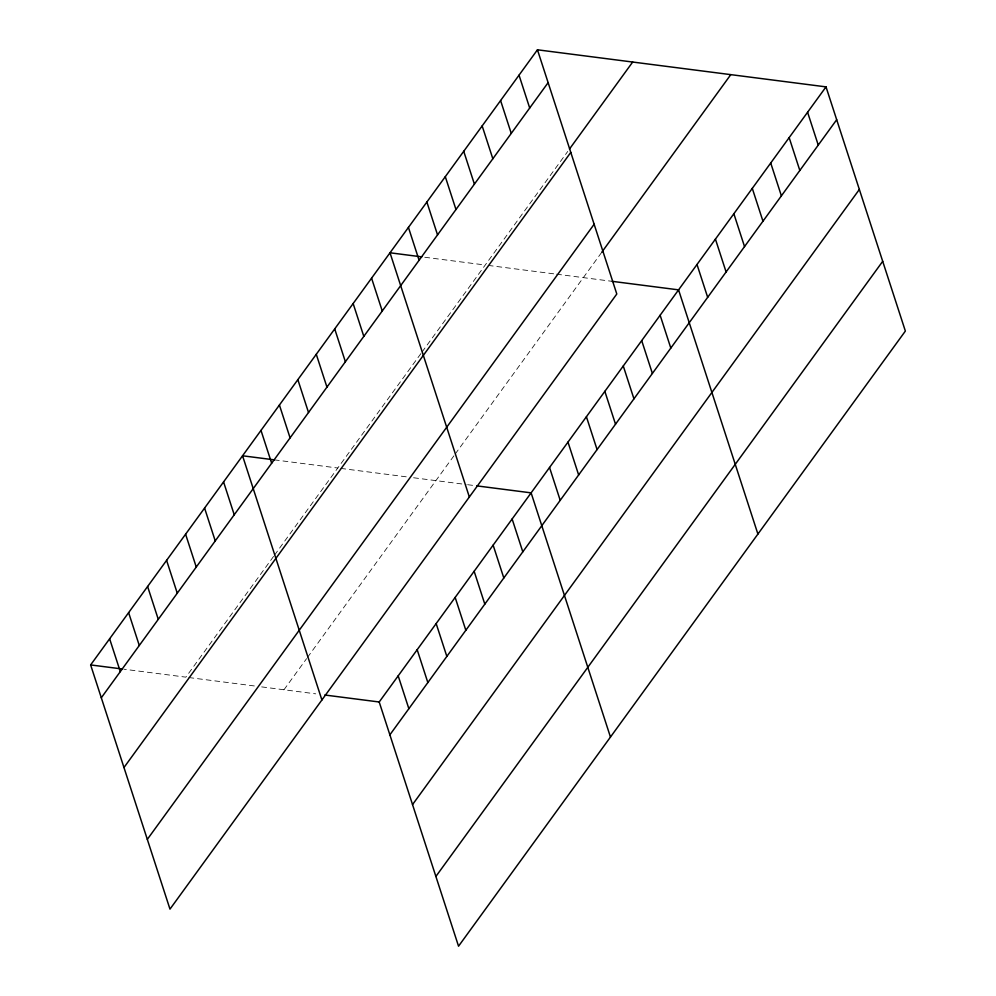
<?xml version="1.0" encoding="UTF-8"?>
<svg xmlns="http://www.w3.org/2000/svg" width="996" height="996" viewBox="0 0 996 996"><rect width="100%" height="100%" fill="white"/><g stroke="black" fill="none" stroke-linecap="round" stroke-linejoin="round"><path stroke-width="0.75" stroke-dasharray="4.98 3.74" d="M273.576 556.403L185.866 677.156L123.89 669.2M274.485 555.158L421.159 353.231M422.043 352.024L567.732 151.442M283.972 689.767L306.581 658.642M307.49 657.397L454.325 455.247M455.197 454.039L601.771 252.249M424.769 257.254L485.226 265.023M488.202 265.409L555.096 274M556.577 274.186L612.054 281.32M274.298 459.853L337.781 468.02M340.757 468.394L407.65 476.997M413.589 477.756L466.116 484.504M467.634 484.703L473.673 485.475M188.842 677.541L255.735 686.132M261.674 686.891L315.72 693.838"/><path stroke-width="1.49" d="M537.454 49.8L616.798 294.007L169.98 909.124L90.636 664.93L537.454 49.8L826.02 86.876L905.364 331.07L458.546 946.2L379.202 701.993L826.02 86.876M101.306 697.773L548.124 82.643M569.488 149.027L632.684 62.038M123.977 767.518L570.795 152.388M147.321 839.379L594.139 224.262M601.771 252.249L730.79 74.638M389.872 734.836L836.69 119.719M412.531 804.594L859.349 189.464M435.887 876.455L882.705 261.326M421.744 256.868L390.009 252.785L469.353 496.992M612.054 281.32L678.562 289.861L757.906 534.068M274.298 459.853L242.551 455.782L321.907 699.989M476.698 485.861L531.117 492.858L610.461 737.052M90.636 664.93L122.384 669.001M324.783 695.009L379.202 701.993M807.582 112.249L818.251 145.092M789.156 137.622L799.825 170.465M770.717 162.995L781.387 195.839M752.291 188.369L762.961 221.212M733.853 213.742L744.535 246.585M715.427 239.115L726.096 271.958M697.001 264.488L707.67 297.331M660.136 315.234L670.806 348.077M641.698 340.607L652.38 373.45M623.272 365.98L633.942 398.823M519.028 75.173L529.698 108.016M604.846 391.353L615.516 424.209M500.59 100.546L511.259 133.389M586.407 416.726L597.077 449.582M482.164 125.919L492.833 158.762M567.981 442.112L578.651 474.955M463.725 151.292L474.407 184.136M549.543 467.485L560.213 500.328M445.299 176.666L455.969 209.509M426.873 202.039L437.543 234.894M512.131 518.991L522.8 551.846M408.435 227.412L419.104 260.267M493.132 545.136L503.814 577.979M474.146 571.281L484.815 604.124M371.57 278.17L382.252 311.013M455.16 597.426L465.829 630.269M353.144 303.543L363.814 336.387M436.161 623.571L446.843 656.414M334.718 328.917L345.388 361.76M417.175 649.716L427.844 682.559M316.28 354.29L326.949 387.133M398.188 675.848L408.858 708.704M297.854 379.663L308.523 412.506M279.415 405.036L290.085 437.879M260.989 430.409L271.659 463.252M223.565 481.927L234.234 514.77M204.578 508.072L215.248 540.915M185.592 534.205L196.262 567.06M166.593 560.35L177.263 593.193M147.607 586.495L158.277 619.338M128.621 612.64L139.291 645.483M109.622 638.785L120.304 671.628"/></g></svg>
